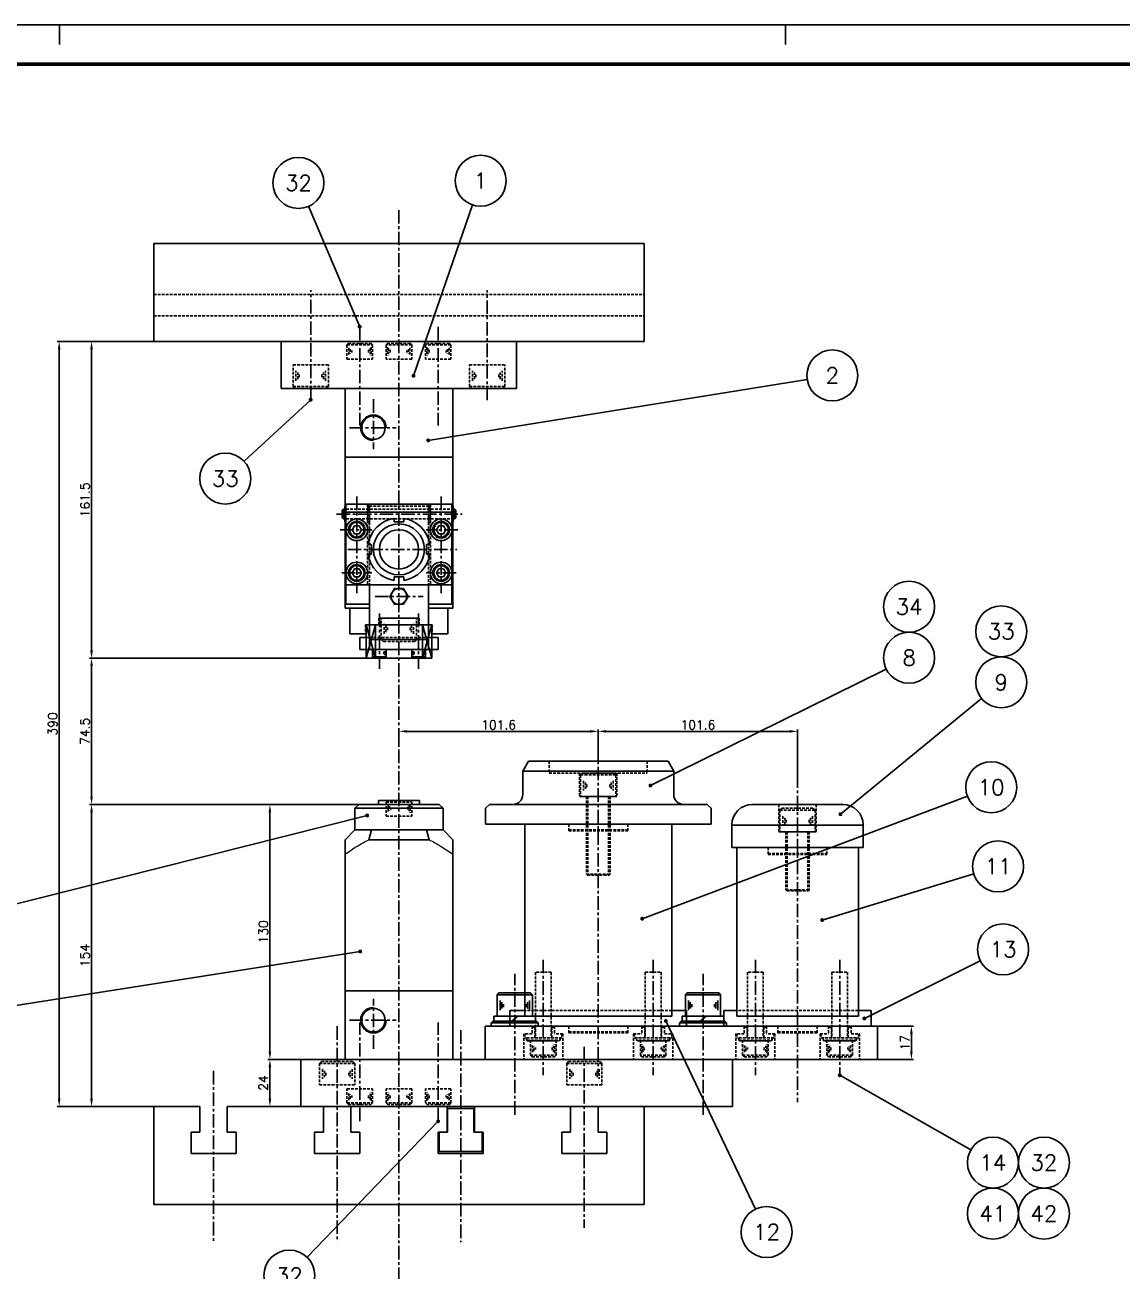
# Model space of a CAD drawing. Extents: x -1050 to 4472, y -2429 to 1188.
# Drawn here: x 554 to 1114, y 553 to 1188 of the extents above; entities that cross this region are included whole.
import ezdxf
from ezdxf.enums import TextEntityAlignment as Align

# ---------------------------------------------------------------- set-up
doc = ezdxf.new("R2010")
doc.units = 0
doc.header["$LTSCALE"] = 5.5
doc.header["$MEASUREMENT"] = 0
doc.linetypes.add('CENTER', pattern=[2, 1.25, -0.25, 0.25, -0.25])
doc.linetypes.add('HIDDEN', pattern=[0.375, 0.25, -0.125])
doc.layers.get('0').update_dxf_attribs({"linetype": 'CONTINUOUS'})
doc.layers.get('DEFPOINTS').update_dxf_attribs({"linetype": 'CONTINUOUS'})
for name, color, linetype in [('0-POS', 3, 'CONTINUOUS'), ('CL', 1, 'CENTER'), ('CO', 3, 'CONTINUOUS'), ('CUPLA A SOLDAR', 5, 'CONTINUOUS'), ('FI', 1, 'CONTINUOUS'), ('OC', 1, 'HIDDEN'), ('POS', 3, 'CONTINUOUS')]:
    doc.layers.add(name, color=color, linetype=linetype)
doc.styles.add('ROMANS', font='ROMANS.SHX')
doc.dimstyles.new('2', dxfattribs={"dimscale": 2, "dimtxt": 2.3, "dimasz": 2, "dimexe": 0.5, "dimexo": 0.0625, "dimgap": 0.5, "dimtad": 1, "dimdec": 4, "dimdsep": 46, "dimtxsty": 'ROMANS', "dimcen": -2, "dimclrt": 7, "dimadec": 0, "dimazin": 0, "dimtfac": 0.869565, "dimtdec": 4, "dimtmove": 0, "dimatfit": 3, "dimfxl": 1, "dimtolj": 1, "dimarcsym": 0})

# ---------------------------------------------------------------- blocks, each defined once
blk = doc.blocks.new('12912L')
for p, q in [((-9, 11), (-8, 12)), ((-9, 11), (-9, 0)), ((-8, 12), (8, 12)), ((9, 11), (8, 12)), ((9, 11), (9, 0)), ((-9, 0), (9, 0))]:
    blk.add_line(p, q)
at = {"color": 1}
for p, q in [((-9, 11), (9, 11)), ((-7.47, 8.01), (-7.47, 3.03)), ((-6.47, 7.16), (-6.47, 3.89)), ((6.61, 7.16), (6.61, 3.89)), ((7.61, 8.01), (7.61, 3.03)), ((-5.76, 6.16), (-5.76, 4.6)), ((5.9, 6.16), (5.9, 4.6))]:
    blk.add_line(p, q, dxfattribs=at)
blk = doc.blocks.new('08912L')
for p, q in [((-6.5, 7.2), (-5.7, 8)), ((-6.5, 7.2), (-6.5, 0)), ((-5.7, 8), (5.7, 8)), ((5.7, 8), (6.5, 7.2)), ((6.5, 7.2), (6.5, 0)), ((-6.5, 0), (6.5, 0))]:
    blk.add_line(p, q)
at = {"color": 1}
for p, q in [((-6.5, 7.2), (6.5, 7.2)), ((-5.56, 5.75), (-5.56, 2.02)), ((-4.81, 5.13), (-4.81, 2.89)), ((-4.07, 4.39), (-4.07, 3.39)), ((4.52, 4.76), (4.52, 3.14)), ((5.26, 5.51), (5.26, 2.52)), ((5.76, 6.13), (5.76, 1.78))]:
    blk.add_line(p, q, dxfattribs=at)
blk = doc.blocks.new('08125')
for p, q in [((-8.5, 1.1), (-8, 1.6)), ((-8.5, 1.1), (-8.5, 0)), ((-8.5, 0), (8.5, 0)), ((-8, 1.6), (8, 1.6)), ((8, 1.6), (8.5, 1.1)), ((8.5, 1.1), (8.5, 0))]:
    blk.add_line(p, q)
at = {"color": 1}
blk.add_line((-8.5, 1.1), (8.5, 1.1), dxfattribs=at)
blk = doc.blocks.new('12125')
for p, q in [((-12, 1.7), (-11.2, 2.5)), ((-12, 1.7), (-12, 0)), ((-12, 0), (12, 0)), ((-11.2, 2.5), (11.2, 2.5)), ((11.2, 2.5), (12, 1.7)), ((12, 1.7), (12, 0))]:
    blk.add_line(p, q)
at = {"color": 1}
blk.add_line((-12, 1.7), (12, 1.7), dxfattribs=at)
blk = doc.blocks.new('12127')
for p, q in [((-10.55, 2.5), (10.55, 2.5)), ((-10.55, 2.5), (-10.55, 0)), ((-10.55, 0), (10.55, 0)), ((1.61, 2.5), (-1.46, 0)), ((10.55, 2.5), (10.55, 0))]:
    blk.add_line(p, q)
blk = doc.blocks.new('*D17')
at = {"layer": 'CO', "color": 0, "lineweight": -2}
for p, q in [((724.37, 790.65), (678.21, 790.65)), ((679.21, 664.65), (679.21, 786.65)), ((694.87, 660.65), (678.21, 660.65))]:
    blk.add_line(p, q, dxfattribs=at)
at = {"layer": 'CO', "color": 0}
for points in [[(678.55, 786.65), (679.88, 786.65), (679.21, 790.65)], [(678.55, 664.65), (679.88, 664.65), (679.21, 660.65)]]:
    blk.add_solid(points, dxfattribs=at)
at = {"layer": 'DEFPOINTS', "color": 0}
for p in [(679.21, 790.65), (724.49, 790.65), (694.99, 660.65)]:
    blk.add_point(p, dxfattribs=at)
at = {"layer": 'CO', "color": 7, "insert": (675.91, 725.65), "char_height": 4.6, "attachment_point": 5, "rotation": 90, "style": 'ROMANS'}
blk.add_mtext('\\A1;130', dxfattribs=at)
blk = doc.blocks.new('05933S')
blk.add_lwpolyline([(2.31, -4), (4.62, 0), (2.31, 4), (-2.31, 4), (-4.62, 0), (-2.31, -4)], close=True)
at = {"color": 1}
blk.add_circle((0, 0), 4, dxfattribs=at)
blk = doc.blocks.new('04912L')
for p, q in [((-3.5, 3.7), (-3.2, 4)), ((-3.5, 3.7), (-3.5, 0)), ((-3.5, 0), (3.5, 0)), ((-3.2, 4), (3.2, 4)), ((3.5, 3.7), (3.2, 4)), ((3.5, 3.7), (3.5, 0))]:
    blk.add_line(p, q)
at = {"color": 1}
for p, q in [((-3.5, 3.7), (3.5, 3.7)), ((-2.75, 2.85), (-2.75, 0.9)), ((-2.22, 2.4), (-2.22, 1.16)), ((2.22, 2.4), (2.22, 1.16)), ((2.75, 2.85), (2.75, 0.9))]:
    blk.add_line(p, q, dxfattribs=at)
blk = doc.blocks.new('05912S')
blk.add_lwpolyline([(-1.18, 2.04), (-2.35, 0), (-1.18, -2.04), (1.18, -2.04), (2.35, 0), (1.18, 2.04)], close=True)
blk.add_circle((0, 0), 4.25)
at = {"color": 1}
blk.add_circle((0, 0), 3.75, dxfattribs=at)
blk = doc.blocks.new('*D18')
at = {"layer": 'CO', "color": 0, "lineweight": -2}
for p, q in [((728.12, 865.15), (587.28, 865.15)), ((588.28, 794.65), (588.28, 861.15)), ((724.37, 790.65), (587.28, 790.65))]:
    blk.add_line(p, q, dxfattribs=at)
at = {"layer": 'CO', "color": 0}
for points in [[(587.61, 861.15), (588.95, 861.15), (588.28, 865.15)], [(587.61, 794.65), (588.95, 794.65), (588.28, 790.65)]]:
    blk.add_solid(points, dxfattribs=at)
at = {"layer": 'DEFPOINTS', "color": 0}
for p in [(588.28, 865.15), (728.24, 865.15), (724.49, 790.65)]:
    blk.add_point(p, dxfattribs=at)
at = {"layer": 'CO', "color": 7, "insert": (584.98, 827.9), "char_height": 4.6, "attachment_point": 5, "rotation": 90, "style": 'ROMANS'}
blk.add_mtext('\\A1;74.5', dxfattribs=at)
blk = doc.blocks.new('*D19')
at = {"layer": 'CO', "color": 0, "lineweight": -2}
for p, q in [((989.12, 677.65), (1007.23, 677.65)), ((1006.23, 673.65), (1006.23, 664.65)), ((989.12, 660.65), (1007.23, 660.65))]:
    blk.add_line(p, q, dxfattribs=at)
at = {"layer": 'CO', "color": 0}
for points in [[(1005.56, 673.65), (1006.89, 673.65), (1006.23, 677.65)], [(1005.56, 664.65), (1006.89, 664.65), (1006.23, 660.65)]]:
    blk.add_solid(points, dxfattribs=at)
at = {"layer": 'DEFPOINTS', "color": 0}
for p in [(988.99, 677.65), (988.99, 660.65), (1006.23, 660.65)]:
    blk.add_point(p, dxfattribs=at)
at = {"layer": 'CO', "color": 7, "insert": (1002.93, 669.15), "char_height": 4.6, "attachment_point": 5, "rotation": 90, "style": 'ROMANS'}
blk.add_mtext('\\A1;17', dxfattribs=at)
blk = doc.blocks.new('*D24')
at = {"layer": 'CO', "color": 0, "lineweight": -2}
for p, q in [((694.74, 660.65), (678.21, 660.65)), ((679.21, 656.65), (679.21, 640.65)), ((694.87, 636.65), (678.21, 636.65))]:
    blk.add_line(p, q, dxfattribs=at)
at = {"layer": 'CO', "color": 0}
for points in [[(678.55, 656.65), (679.88, 656.65), (679.21, 660.65)], [(678.55, 640.65), (679.88, 640.65), (679.21, 636.65)]]:
    blk.add_solid(points, dxfattribs=at)
at = {"layer": 'DEFPOINTS', "color": 0}
for p in [(694.87, 660.65), (679.21, 636.65), (694.99, 636.65)]:
    blk.add_point(p, dxfattribs=at)
at = {"layer": 'CO', "color": 7, "insert": (675.91, 648.65), "char_height": 4.6, "attachment_point": 5, "rotation": 90, "style": 'ROMANS'}
blk.add_mtext('\\A1;24', dxfattribs=at)
blk = doc.blocks.new('*D25')
at = {"layer": 'CO', "color": 0, "lineweight": -2}
for p, q in [((724.37, 790.65), (587.28, 790.65)), ((588.28, 786.65), (588.28, 640.65)), ((619.87, 636.65), (587.28, 636.65))]:
    blk.add_line(p, q, dxfattribs=at)
at = {"layer": 'CO', "color": 0}
for points in [[(587.61, 786.65), (588.95, 786.65), (588.28, 790.65)], [(587.61, 640.65), (588.95, 640.65), (588.28, 636.65)]]:
    blk.add_solid(points, dxfattribs=at)
at = {"layer": 'DEFPOINTS', "color": 0}
for p in [(724.49, 790.65), (588.28, 636.65), (619.99, 636.65)]:
    blk.add_point(p, dxfattribs=at)
at = {"layer": 'CO', "color": 7, "insert": (584.98, 713.65), "char_height": 4.6, "attachment_point": 5, "rotation": 90, "style": 'ROMANS'}
blk.add_mtext('\\A1;154', dxfattribs=at)
blk = doc.blocks.new('*D26')
at = {"layer": 'CO', "color": 0, "lineweight": -2}
for p, q in [((619.87, 1026.65), (587.28, 1026.65)), ((588.28, 869.15), (588.28, 1022.65)), ((727.99, 865.15), (587.28, 865.15))]:
    blk.add_line(p, q, dxfattribs=at)
at = {"layer": 'CO', "color": 0}
for points in [[(587.61, 1022.65), (588.95, 1022.65), (588.28, 1026.65)], [(587.61, 869.15), (588.95, 869.15), (588.28, 865.15)]]:
    blk.add_solid(points, dxfattribs=at)
at = {"layer": 'DEFPOINTS', "color": 0}
for p in [(588.28, 1026.65), (619.99, 1026.65), (728.12, 865.15)]:
    blk.add_point(p, dxfattribs=at)
at = {"layer": 'CO', "color": 7, "insert": (584.98, 945.9), "char_height": 4.6, "attachment_point": 5, "rotation": 90, "style": 'ROMANS'}
blk.add_mtext('\\A1;161.5', dxfattribs=at)
blk = doc.blocks.new('*D27')
at = {"layer": 'CO', "color": 0, "lineweight": -2}
for p, q in [((619.87, 1026.65), (570.77, 1026.65)), ((571.77, 1022.65), (571.77, 640.65)), ((619.87, 636.65), (570.77, 636.65))]:
    blk.add_line(p, q, dxfattribs=at)
at = {"layer": 'CO', "color": 0}
for points in [[(571.1, 1022.65), (572.43, 1022.65), (571.77, 1026.65)], [(571.1, 640.65), (572.43, 640.65), (571.77, 636.65)]]:
    blk.add_solid(points, dxfattribs=at)
at = {"layer": 'DEFPOINTS', "color": 0}
for p in [(619.99, 1026.65), (571.77, 636.65), (619.99, 636.65)]:
    blk.add_point(p, dxfattribs=at)
at = {"layer": 'CO', "color": 7, "insert": (568.47, 831.65), "char_height": 4.6, "attachment_point": 5, "rotation": 90, "style": 'ROMANS'}
blk.add_mtext('\\A1;390', dxfattribs=at)
blk = doc.blocks.new('*D28')
at = {"layer": 'CO', "color": 0, "lineweight": -2}
for p, q in [((744.99, 820.26), (744.99, 828.89)), ((842.59, 827.89), (748.99, 827.89)), ((846.59, 812.78), (846.59, 828.89))]:
    blk.add_line(p, q, dxfattribs=at)
at = {"layer": 'CO', "color": 0}
for points in [[(748.99, 828.56), (748.99, 827.23), (744.99, 827.89)], [(842.59, 828.56), (842.59, 827.23), (846.59, 827.89)]]:
    blk.add_solid(points, dxfattribs=at)
at = {"layer": 'DEFPOINTS', "color": 0}
for p in [(744.99, 827.89), (744.99, 820.14), (846.59, 812.65)]:
    blk.add_point(p, dxfattribs=at)
at = {"layer": 'CO', "color": 7, "insert": (795.79, 831.19), "char_height": 4.6, "attachment_point": 5, "style": 'ROMANS'}
blk.add_mtext('\\A1;101.6', dxfattribs=at)
blk = doc.blocks.new('*D29')
at = {"layer": 'CO', "color": 0, "lineweight": -2}
for p, q in [((846.59, 812.9), (846.59, 828.89)), ((850.59, 827.89), (944.19, 827.89)), ((948.19, 806.15), (948.19, 828.89))]:
    blk.add_line(p, q, dxfattribs=at)
at = {"layer": 'CO', "color": 0}
for points in [[(850.59, 828.56), (850.59, 827.23), (846.59, 827.89)], [(944.19, 828.56), (944.19, 827.23), (948.19, 827.89)]]:
    blk.add_solid(points, dxfattribs=at)
at = {"layer": 'DEFPOINTS', "color": 0}
for p in [(948.19, 827.89), (846.59, 812.78), (948.19, 806.03)]:
    blk.add_point(p, dxfattribs=at)
at = {"layer": 'CO', "color": 7, "insert": (897.39, 831.19), "char_height": 4.6, "attachment_point": 5, "style": 'ROMANS'}
blk.add_mtext('\\A1;101.6', dxfattribs=at)
blk = doc.blocks.new('A1G')
for p, q in [((286, 589), (286, 594)), ((471, 589), (471, 594))]:
    blk.add_line(p, q)
blk.add_lwpolyline([(0, 0), (841, 0), (841, 594), (0, 594)], close=True)
at = {"const_width": 1}
blk.add_lwpolyline([(25, 10), (831, 10), (831, 584), (25, 584)], close=True, dxfattribs=at)
blk = doc.blocks.new('POS')
at = {"layer": '0-POS'}
blk.add_circle((0, 0), 6.5, dxfattribs=at)
at = {"layer": '0-POS', "style": 'ROMANS', "flags": 4}
blk.add_attdef('P', text='', height=4, dxfattribs=at).set_placement((0, 0), align=Align.MIDDLE)

msp = doc.modelspace()

# ---------------------------------------------------------------- linework, layer by layer
for p, q in [((619.99033, 1076.65213), (869.99033, 1076.65213)), ((619.99033, 1026.65213), (619.99033, 1076.65213)), ((869.99033, 1026.65213), (869.99033, 1076.65213)), ((619.99033, 1026.65213), (869.99033, 1026.65213)), ((684.99033, 1002.65213), (684.99033, 1026.65213)), ((804.99033, 1002.65213), (804.99033, 1026.65213)), ((684.99033, 1002.65213), (804.99033, 1002.65213)), ((717.49033, 1002.65213), (717.49033, 890.65213)), ((772.49033, 1002.65213), (772.49033, 890.65213)), ((717.49033, 967.65213), (772.49033, 967.65213)), ((716.49033, 941.15213), (715.99033, 940.65213)), ((715.99033, 940.65213), (715.99033, 936.65213)), ((717.19033, 941.15213), (716.49033, 941.15213)), ((716.49033, 936.15213), (716.49033, 941.15213)), ((717.19033, 941.15213), (717.19033, 936.15213)), ((717.39033, 940.65213), (717.19033, 940.65213)), ((717.39033, 942.65213), (717.39033, 934.65213)), ((717.99033, 942.65213), (717.39033, 942.65213)), ((717.99033, 943.65213), (771.99033, 943.65213)), ((717.99033, 943.65213), (717.99033, 892.65213)), ((771.99033, 943.65213), (771.99033, 892.65213)), ((771.99033, 942.65213), (772.59033, 942.65213)), ((772.59033, 942.65213), (772.59033, 934.65213)), ((772.59033, 940.65213), (772.79033, 940.65213)), ((772.79033, 941.15213), (772.79033, 936.15213)), ((772.79033, 941.15213), (773.49033, 941.15213)), ((773.49033, 941.15213), (773.99033, 940.65213)), ((773.49033, 936.15213), (773.49033, 941.15213)), ((773.99033, 940.65213), (773.99033, 936.65213)), ((715.99033, 936.65213), (716.49033, 936.15213)), ((717.19033, 936.15213), (716.49033, 936.15213)), ((717.39033, 936.65213), (717.19033, 936.65213)), ((717.99033, 934.65213), (717.39033, 934.65213)), ((717.99033, 939.65213), (771.99033, 939.65213)), ((742.49033, 934.65213), (742.49033, 936.45561)), ((742.49033, 934.65213), (747.49033, 934.65213)), ((747.49033, 934.65213), (747.49033, 936.45561)), ((771.99033, 934.65213), (772.59033, 934.65213)), ((772.59033, 936.65213), (772.79033, 936.65213)), ((772.79033, 936.15213), (773.49033, 936.15213)), ((773.99033, 936.65213), (773.49033, 936.15213)), ((730.99033, 923.15213), (729.18685, 923.15213)), ((730.99033, 918.15213), (730.99033, 923.15213)), ((758.99033, 923.15213), (760.79381, 923.15213)), ((758.99033, 923.15213), (758.99033, 918.15213)), ((730.99033, 918.15213), (729.18685, 918.15213)), ((758.99033, 918.15213), (760.79381, 918.15213)), ((717.99033, 902.65213), (771.99033, 902.65213)), ((729.99033, 902.65213), (729.99033, 869.65213)), ((742.49033, 906.65213), (742.49033, 904.84865)), ((747.49033, 906.65213), (742.49033, 906.65213)), ((747.49033, 906.65213), (747.49033, 904.84865)), ((759.99033, 902.65213), (759.99033, 869.65213)), ((717.49033, 890.65213), (729.99033, 890.65213)), ((717.99033, 892.65213), (729.99033, 892.65213)), ((719.99033, 890.65213), (719.99033, 877.65213)), ((759.99033, 892.65213), (771.99033, 892.65213)), ((759.99033, 890.65213), (772.49033, 890.65213)), ((769.99033, 890.65213), (769.99033, 877.65213)), ((719.99033, 877.65213), (727.99033, 877.65213)), ((761.99033, 877.65213), (769.99033, 877.65213)), ((724.99033, 875.65213), (724.99033, 869.65213)), ((724.99033, 875.65213), (729.99033, 875.65213)), ((729.99033, 874.65213), (759.99033, 874.65213)), ((759.99033, 875.65213), (764.99033, 875.65213)), ((764.99033, 875.65213), (764.99033, 869.65213)), ((724.99033, 869.65213), (764.99033, 869.65213)), ((808.09033, 807.65213), (810.97708, 812.65213)), ((808.09033, 807.65213), (808.09033, 795.65213)), ((808.09033, 807.65213), (885.09033, 807.65213)), ((810.97708, 812.65213), (882.20358, 812.65213)), ((885.09033, 807.65213), (882.20358, 812.65213)), ((885.09033, 807.65213), (885.09033, 795.65213)), ((724.49033, 790.65213), (722.49033, 788.65213)), ((722.49033, 788.65213), (767.49033, 788.65213)), ((722.49033, 788.65213), (722.49033, 777.65213)), ((724.49033, 790.65213), (765.49033, 790.65213)), ((734.49033, 792.65213), (755.49033, 792.65213)), ((734.49033, 792.65213), (734.49033, 790.65213)), ((755.49033, 792.65213), (755.49033, 790.65213)), ((765.49033, 790.65213), (767.49033, 788.65213)), ((767.49033, 788.65213), (767.49033, 777.65213)), ((791.09033, 790.65213), (789.09033, 788.65213)), ((789.09033, 788.65213), (789.09033, 780.65213)), ((791.09033, 790.65213), (902.09033, 790.65213)), ((902.09033, 790.65213), (904.09033, 788.65213)), ((904.09033, 788.65213), (904.09033, 780.65213)), ((925.19033, 790.65213), (971.19033, 790.65213)), ((722.49033, 777.65213), (717.49033, 772.65213)), ((722.49033, 777.65213), (767.49033, 777.65213)), ((729.62778, 772.65213), (730.99033, 777.65213)), ((760.35287, 772.65213), (758.99033, 777.65213)), ((767.49033, 777.65213), (772.49033, 772.65213)), ((789.09033, 780.65213), (904.09033, 780.65213)), ((809.09033, 780.65213), (809.09033, 682.65213)), ((884.09033, 780.65213), (884.09033, 682.65213)), ((914.69033, 780.15213), (981.69033, 780.15213)), ((914.69033, 780.15213), (914.69033, 768.65213)), ((981.69033, 780.15213), (981.69033, 768.65213)), ((717.49033, 772.65213), (717.49033, 660.65213)), ((729.62778, 772.65213), (760.35287, 772.65213)), ((772.49033, 772.65213), (772.49033, 660.65213)), ((914.69033, 768.65213), (981.69033, 768.65213)), ((917.19033, 768.65213), (917.19033, 682.65213)), ((979.19033, 768.65213), (979.19033, 682.65213)), ((717.49033, 695.65213), (772.49033, 695.65213)), ((801.59033, 685.65213), (809.09033, 685.65213)), ((801.59033, 685.65213), (801.59033, 677.65213)), ((809.09033, 682.65213), (884.09033, 682.65213)), ((884.09033, 685.65213), (891.59033, 685.65213)), ((891.59033, 685.65213), (891.59033, 677.65213)), ((917.19033, 685.65213), (910.69033, 685.65213)), ((910.69033, 685.65213), (910.69033, 677.65213)), ((917.19033, 682.65213), (979.19033, 682.65213)), ((979.19033, 685.65213), (985.69033, 685.65213)), ((985.69033, 685.65213), (985.69033, 677.65213)), ((788.99033, 677.65213), (988.99033, 677.65213)), ((788.99033, 677.65213), (788.99033, 660.65213)), ((988.99033, 677.65213), (988.99033, 660.65213)), ((694.99033, 660.65213), (988.99033, 660.65213)), ((694.99033, 660.65213), (694.99033, 636.65213)), ((914.99033, 660.65213), (914.99033, 636.65213)), ((619.99033, 636.65213), (643.49033, 636.65213)), ((619.99033, 636.65213), (619.99033, 586.65213)), ((643.49033, 636.65213), (643.49033, 623.65213)), ((657.49033, 636.65213), (914.99033, 636.65213)), ((657.49033, 636.65213), (657.49033, 623.65213)), ((706.49033, 636.65213), (706.49033, 623.65213)), ((720.49033, 636.65213), (720.49033, 623.65213)), ((769.49033, 636.65213), (769.49033, 623.65213)), ((769.74033, 635.65213), (783.24033, 635.65213)), ((769.74033, 635.65213), (769.74033, 623.65213)), ((783.24033, 635.65213), (783.24033, 623.65213)), ((783.49033, 636.65213), (783.49033, 623.65213)), ((832.49033, 636.65213), (832.49033, 623.65213)), ((846.49033, 636.65213), (846.49033, 623.65213)), ((869.99033, 636.65213), (869.99033, 586.65213)), ((638.99033, 623.65213), (643.49033, 623.65213)), ((638.99033, 623.65213), (638.99033, 612.65213)), ((657.49033, 623.65213), (661.99033, 623.65213)), ((661.99033, 623.65213), (661.99033, 612.65213)), ((701.99033, 623.65213), (706.49033, 623.65213)), ((701.99033, 623.65213), (701.99033, 612.65213)), ((720.49033, 623.65213), (724.99033, 623.65213)), ((724.99033, 623.65213), (724.99033, 612.65213)), ((764.99033, 623.65213), (769.74033, 623.65213)), ((764.99033, 623.65213), (764.99033, 612.65213)), ((765.49033, 623.65213), (765.49033, 613.65213)), ((783.24033, 623.65213), (787.99033, 623.65213)), ((787.49033, 623.65213), (787.49033, 613.65213)), ((787.99033, 623.65213), (787.99033, 612.65213)), ((827.99033, 623.65213), (832.49033, 623.65213)), ((827.99033, 623.65213), (827.99033, 612.65213)), ((846.49033, 623.65213), (850.99033, 623.65213)), ((850.99033, 623.65213), (850.99033, 612.65213)), ((638.99033, 612.65213), (661.99033, 612.65213)), ((701.99033, 612.65213), (724.99033, 612.65213)), ((764.99033, 612.65213), (787.99033, 612.65213)), ((765.49033, 613.65213), (787.49033, 613.65213)), ((827.99033, 612.65213), (850.99033, 612.65213)), ((619.99033, 586.65213), (869.99033, 586.65213))]:
    msp.add_line(p, q)
for centre, radius in [((731.99033, 982.65213), 6), ((723.49033, 930.65213), 5.5), ((766.49033, 930.65213), 5.5), ((744.99033, 920.65213), 13), ((744.99033, 920.65213), 10), ((723.49033, 908.65213), 5.5), ((766.49033, 908.65213), 5.5), ((731.99033, 680.65213), 6)]:
    msp.add_circle(centre, radius)
for centre, radius, start, end in [((744.99033, 920.65213), 16, 98.98929935, 171.01070065), ((744.99033, 920.65213), 16, 8.98929935, 81.01070065), ((744.99033, 920.65213), 16, 188.98929935, 261.01070065), ((744.99033, 920.65213), 16, 278.98929935, 351.01070065), ((803.09033, 795.65213), 5, 270, 0), ((890.09033, 795.65213), 5, 180, 270), ((925.19033, 780.15213), 10.5, 90, 180), ((971.19033, 780.15213), 10.5, 0, 90)]:
    msp.add_arc(centre, radius, start, end)
at = {"color": 7, "linetype": 'Continuous', "lineweight": 15}
for points, knots in [([(717.49033, 765.26125), (718.51975, 765.98916), (719.55963, 766.70417), (721.66596, 768.10139), (722.73131, 768.78283), (725.70435, 770.59708), (727.63743, 771.68198), (729.62778, 772.65213)], [0, 0, 0, 0, 0.0625, 0.0625, 0.125, 0.125, 0.2351571872, 0.2351571872, 0.2351571872, 0.2351571872]), ([(760.35287, 772.65213), (762.36976, 771.66908), (764.31849, 770.57311), (768.36031, 768.10285), (770.44198, 766.70966), (772.49033, 765.26125)], [0.763358682, 0.763358682, 0.763358682, 0.763358682, 0.875, 0.875, 1, 1, 1, 1])]:
    msp.add_open_spline(points, degree=3, knots=knots, dxfattribs=at)
at = {"layer": 'CL'}
for p, q in [((744.99033, 1093.59237), (744.99033, 126.54905)), ((699.99033, 996.96867), (699.99033, 1052.86051)), ((789.99033, 996.68227), (789.99033, 1052.86051)), ((724.99033, 1034.18), (724.99033, 983.88681)), ((764.99033, 1034.18), (764.99033, 983.88681)), ((731.99033, 997.20015), (731.99033, 971.78147)), ((719.75812, 982.65213), (743.55627, 982.65213)), ((723.49033, 947.571), (723.49033, 898.35389)), ((766.49033, 947.571), (766.49033, 898.35389)), ((713.19662, 938.65213), (777.17354, 938.65213)), ((715.048, 930.65213), (731.1625, 930.65213)), ((774.93265, 930.65213), (758.81816, 930.65213)), ((718.87395, 920.65213), (774.48477, 920.65213)), ((715.85368, 908.65213), (731.0878, 908.65213)), ((774.12698, 908.65213), (758.89286, 908.65213)), ((732.82234, 896.65213), (757.32721, 896.65213)), ((734.99033, 887.93437), (734.99033, 859.71596)), ((754.99033, 887.93437), (754.99033, 859.71596)), ((846.59033, 820.86892), (846.59033, 652.57593)), ((948.19033, 806.02906), (948.19033, 638.79357)), ((818.59033, 711.47446), (818.59033, 652.57593)), ((874.59033, 711.47446), (874.59033, 652.57593)), ((926.69033, 711.47446), (926.69033, 652.57593)), ((969.69033, 711.47446), (969.69033, 652.57593)), ((803.99033, 632.45075), (803.99033, 704.20701)), ((899.99033, 632.45075), (899.99033, 704.20701)), ((731.99033, 666.10411), (731.99033, 691.52278)), ((719.75812, 680.65213), (743.55627, 680.65213)), ((713.49033, 677.57526), (713.49033, 567.46531)), ((724.99033, 629.12426), (724.99033, 679.41744)), ((764.99033, 629.12426), (764.99033, 679.41744)), ((776.49033, 675.48697), (776.49033, 567.46531)), ((839.49033, 667.03043), (839.49033, 574.73308)), ((650.49033, 654.79275), (650.49033, 567.46531))]:
    msp.add_line(p, q, dxfattribs=at)
at = {"layer": 'CUPLA A SOLDAR'}
for p, q in [((728.24033, 882.15213), (728.24033, 865.15213)), ((728.24033, 882.15213), (761.74033, 882.15213)), ((728.24033, 865.15213), (732.99033, 882.15213)), ((728.24033, 882.15213), (732.99033, 865.15213)), ((732.99033, 882.15213), (732.99033, 865.15213)), ((756.99033, 882.15213), (756.99033, 865.15213)), ((761.74033, 882.15213), (756.99033, 865.15213)), ((761.74033, 865.15213), (756.99033, 882.15213)), ((761.74033, 882.15213), (761.74033, 865.15213)), ((728.24033, 865.15213), (761.74033, 865.15213))]:
    msp.add_line(p, q, dxfattribs=at)
at = {"layer": 'FI'}
for centre, start, end in [((731.99033, 982.65213), 0, 270), ((731.99033, 680.65213), 90, 0)]:
    msp.add_arc(centre, 6.5, start, end, dxfattribs=at)
at = {"layer": 'OC'}
for p, q in [((619.99033, 1050.65213), (869.99033, 1050.65213)), ((619.99033, 1039.65213), (869.99033, 1039.65213)), ((717.99033, 941.15213), (771.99033, 941.15213)), ((728.99033, 943.65213), (728.99033, 902.65213)), ((729.09033, 943.15213), (729.09033, 934.15213)), ((729.09033, 943.15213), (729.89033, 943.15213)), ((729.89033, 943.15213), (729.89033, 934.15213)), ((729.99033, 942.65213), (729.99033, 902.65213)), ((729.99033, 942.65213), (759.99033, 942.65213)), ((759.99033, 942.65213), (759.99033, 902.65213)), ((760.09033, 943.15213), (760.09033, 934.15213)), ((760.89033, 943.15213), (760.09033, 943.15213)), ((760.89033, 943.15213), (760.89033, 934.15213)), ((760.99033, 943.65213), (760.99033, 902.65213)), ((717.99033, 936.15213), (771.99033, 936.15213)), ((729.09033, 934.15213), (729.89033, 934.15213)), ((760.89033, 934.15213), (760.09033, 934.15213)), ((734.74033, 885.65213), (734.74033, 882.15213)), ((734.74033, 885.65213), (755.24033, 885.65213)), ((755.24033, 885.65213), (755.24033, 882.15213)), ((727.99033, 882.15213), (727.99033, 877.65213)), ((727.99033, 882.15213), (734.74033, 882.15213)), ((755.24033, 882.15213), (761.99033, 882.15213)), ((761.99033, 882.15213), (761.99033, 877.65213)), ((729.99033, 875.65213), (759.99033, 875.65213)), ((821.59033, 812.65213), (821.59033, 806.65213)), ((871.59033, 812.65213), (871.59033, 806.65213)), ((821.59033, 806.65213), (871.59033, 806.65213)), ((837.09033, 806.65213), (837.09033, 794.65213)), ((856.09033, 806.65213), (856.09033, 794.65213)), ((837.09033, 794.65213), (856.09033, 794.65213)), ((840.59033, 794.65213), (840.59033, 755.15213)), ((841.34033, 794.65213), (841.34033, 755.15213)), ((851.84033, 794.65213), (851.84033, 755.15213)), ((852.59033, 794.65213), (852.59033, 755.15213)), ((938.69033, 790.65213), (938.69033, 776.65213)), ((957.69033, 790.65213), (957.69033, 776.65213)), ((831.59033, 780.65213), (831.59033, 777.15213)), ((831.59033, 777.65213), (861.59033, 777.65213)), ((831.59033, 777.15213), (861.59033, 777.15213)), ((861.59033, 780.65213), (861.59033, 777.15213)), ((938.69033, 776.65213), (957.69033, 776.65213)), ((942.19033, 776.65213), (942.19033, 747.15213)), ((942.94033, 776.65213), (942.94033, 747.15213)), ((953.44033, 776.65213), (953.44033, 747.15213)), ((954.19033, 776.65213), (954.19033, 747.15213)), ((933.19033, 768.65213), (933.19033, 765.15213)), ((963.19033, 768.65213), (963.19033, 765.15213)), ((933.19033, 765.65213), (963.19033, 765.65213)), ((933.19033, 765.15213), (963.19033, 765.15213)), ((841.09033, 754.65213), (840.59033, 755.15213)), ((840.59033, 755.15213), (852.59033, 755.15213)), ((841.09033, 754.65213), (852.09033, 754.65213)), ((852.59033, 755.15213), (852.09033, 754.65213)), ((942.69033, 746.65213), (942.19033, 747.15213)), ((942.19033, 747.15213), (954.19033, 747.15213)), ((942.69033, 746.65213), (953.69033, 746.65213)), ((954.19033, 747.15213), (953.69033, 746.65213)), ((814.59033, 705.05213), (814.59033, 671.65213)), ((822.59033, 705.05213), (814.59033, 705.05213)), ((822.59033, 705.05213), (822.59033, 671.65213)), ((870.59033, 705.05213), (870.59033, 671.65213)), ((870.59033, 705.05213), (878.59033, 705.05213)), ((878.59033, 705.05213), (878.59033, 671.65213)), ((922.69033, 705.05213), (922.69033, 671.65213)), ((930.69033, 705.05213), (922.69033, 705.05213)), ((930.69033, 705.05213), (930.69033, 671.65213)), ((965.69033, 705.05213), (965.69033, 671.65213)), ((965.69033, 705.05213), (973.69033, 705.05213)), ((973.69033, 705.05213), (973.69033, 671.65213)), ((884.09033, 685.65213), (809.09033, 685.65213)), ((979.19033, 685.65213), (917.19033, 685.65213)), ((808.59033, 673.65213), (808.59033, 660.65213)), ((812.84033, 673.65213), (808.59033, 673.65213)), ((809.09033, 673.65213), (809.09033, 671.65213)), ((812.84033, 677.65213), (812.84033, 673.65213)), ((814.34033, 677.15213), (812.84033, 677.15213)), ((814.34033, 677.15213), (814.34033, 671.65213)), ((824.34033, 677.15213), (822.84033, 677.15213)), ((822.84033, 677.15213), (822.84033, 671.65213)), ((824.34033, 677.65213), (824.34033, 673.65213)), ((828.59033, 673.65213), (824.34033, 673.65213)), ((828.09033, 673.65213), (828.09033, 671.65213)), ((828.59033, 673.65213), (828.59033, 660.65213)), ((831.59033, 677.65213), (831.59033, 674.15213)), ((831.59033, 674.65213), (861.59033, 674.65213)), ((831.59033, 674.15213), (861.59033, 674.15213)), ((861.59033, 677.65213), (861.59033, 674.15213)), ((864.59033, 673.65213), (864.59033, 660.65213)), ((864.59033, 673.65213), (868.84033, 673.65213)), ((865.09033, 673.65213), (865.09033, 671.65213)), ((868.84033, 677.65213), (868.84033, 673.65213)), ((868.84033, 677.15213), (870.34033, 677.15213)), ((870.34033, 677.15213), (870.34033, 671.65213)), ((878.84033, 677.15213), (880.34033, 677.15213)), ((878.84033, 677.15213), (878.84033, 671.65213)), ((880.34033, 677.65213), (880.34033, 673.65213)), ((880.34033, 673.65213), (884.59033, 673.65213)), ((884.09033, 673.65213), (884.09033, 671.65213)), ((884.59033, 673.65213), (884.59033, 660.65213)), ((916.69033, 673.65213), (916.69033, 660.65213)), ((920.94033, 673.65213), (916.69033, 673.65213)), ((917.19033, 673.65213), (917.19033, 671.65213)), ((920.94033, 677.65213), (920.94033, 673.65213)), ((922.44033, 677.15213), (920.94033, 677.15213)), ((922.44033, 677.15213), (922.44033, 671.65213)), ((932.44033, 677.15213), (930.94033, 677.15213)), ((930.94033, 677.15213), (930.94033, 671.65213)), ((932.44033, 677.65213), (932.44033, 673.65213)), ((936.69033, 673.65213), (932.44033, 673.65213)), ((936.19033, 673.65213), (936.19033, 671.65213)), ((936.69033, 673.65213), (936.69033, 660.65213)), ((938.19033, 677.65213), (938.19033, 674.15213)), ((938.19033, 674.65213), (958.19033, 674.65213)), ((938.19033, 674.15213), (958.19033, 674.15213)), ((958.19033, 677.65213), (958.19033, 674.15213)), ((959.69033, 673.65213), (959.69033, 660.65213)), ((959.69033, 673.65213), (963.94033, 673.65213)), ((960.19033, 673.65213), (960.19033, 671.65213)), ((963.94033, 677.65213), (963.94033, 673.65213)), ((963.94033, 677.15213), (965.44033, 677.15213)), ((965.44033, 677.15213), (965.44033, 671.65213)), ((973.94033, 677.15213), (975.44033, 677.15213)), ((973.94033, 677.15213), (973.94033, 671.65213)), ((975.44033, 677.65213), (975.44033, 673.65213)), ((975.44033, 673.65213), (979.69033, 673.65213)), ((979.19033, 673.65213), (979.19033, 671.65213)), ((979.69033, 673.65213), (979.69033, 660.65213)), ((828.09033, 671.65213), (809.09033, 671.65213)), ((865.09033, 671.65213), (884.09033, 671.65213)), ((936.19033, 671.65213), (917.19033, 671.65213)), ((960.19033, 671.65213), (979.19033, 671.65213))]:
    msp.add_line(p, q, dxfattribs=at)
at = {"layer": 'POS'}
for p, q in [((698.84565, 1095.52907), (724.99033, 1034.18)), ((782.40727, 1096.27522), (752.41121, 1009.13421)), ((953.08444, 1007.23804), (759.91081, 976.19899)), ((666.00461, 965.57348), (699.99033, 996.96867)), ((993.38476, 859.6412), (873.22017, 800.29988)), ((1042.00068, 844.63565), (970.08427, 785.67555)), ((1034.74781, 794.80286), (868.98565, 732.37014)), ((516.05483, 731.46795), (728.77944, 784.99276)), ((1038.01083, 755.2782), (960.7536, 731.70591)), ((517.39944, 683.1176), (725.23183, 715.67758)), ((1041.32838, 710.95262), (982.24357, 681.55588)), ((926.82181, 584.40021), (881.04902, 680.25827)), ((1036.48422, 614.48618), (969.69033, 652.57593)), ((698.13241, 559.83711), (764.99033, 629.12426))]:
    msp.add_line(p, q, dxfattribs=at)
at = {"layer": 'POS', "const_width": 1}
for points in [[(724.49033, 1034.18, 1), (725.49033, 1034.18, 1)], [(751.91121, 1009.13421, 1), (752.91121, 1009.13421, 1)], [(699.49033, 996.96867, 1), (700.49033, 996.96867, 1)], [(759.41081, 976.19899, 1), (760.41081, 976.19899, 1)], [(872.72017, 800.29988, 1), (873.72017, 800.29988, 1)], [(728.27944, 784.99276, 1), (729.27944, 784.99276, 1)], [(969.58427, 785.67555, 1), (970.58427, 785.67555, 1)], [(868.48565, 732.37014, 1), (869.48565, 732.37014, 1)], [(960.2536, 731.70591, 1), (961.2536, 731.70591, 1)], [(724.73183, 715.67758, 1), (725.73183, 715.67758, 1)], [(880.54902, 680.25827, 1), (881.54902, 680.25827, 1)], [(981.74357, 681.55588, 1), (982.74357, 681.55588, 1)], [(969.19033, 652.57593, 1), (970.19033, 652.57593, 1)], [(764.49033, 629.12426, 1), (765.49033, 629.12426, 1)]]:
    msp.add_lwpolyline(points, format="xyb", close=True, dxfattribs=at)

# ---------------------------------------------------------------- block references
at = {"xscale": 2, "yscale": 2, "zscale": 2}
msp.add_blockref('A1G', (0, 0), dxfattribs=at)
for name, p in [('05912S', (723.49033, 930.65213)), ('05912S', (723.49033, 908.65213)), ('05933S', (744.99033, 896.65213))]:
    msp.add_blockref(name, p)
at = {"xscale": -1}
for p in [(766.49033, 930.65213), (766.49033, 908.65213)]:
    msp.add_blockref('05912S', p, dxfattribs=at)
at = {"xscale": -1, "rotation": 180}
msp.add_blockref('04912L', (734.99033, 869.65213), dxfattribs=at)
at = {"rotation": 180}
msp.add_blockref('04912L', (754.99033, 869.65213), dxfattribs=at)
at = {"layer": 'CO'}
for name, p in [('12912L', (803.99033, 682.65213)), ('12912L', (899.99033, 682.65213)), ('12125', (803.99033, 677.65213)), ('12127', (803.99033, 680.15213)), ('12125', (899.99033, 677.65213)), ('12127', (899.99033, 680.15213))]:
    msp.add_blockref(name, p, dxfattribs=at)
at = {"layer": 'OC'}
for name, p in [('08912L', (724.99033, 1017.65213)), ('12912L', (846.59033, 794.65213)), ('08912L', (744.99033, 784.65213)), ('12912L', (948.19033, 776.65213)), ('12912L', (713.49033, 647.65213)), ('12912L', (839.49033, 647.65213))]:
    msp.add_blockref(name, p, dxfattribs=at)
at = {"layer": 'OC', "xscale": -1}
for p in [(744.99033, 1017.65213), (764.99033, 1017.65213)]:
    msp.add_blockref('08912L', p, dxfattribs=at)
at = {"layer": 'OC', "rotation": 180}
for name, p in [('12912L', (699.99033, 1014.65213)), ('12912L', (744.99033, 885.65213)), ('08125', (874.59033, 671.65213)), ('08912L', (874.59033, 670.05213)), ('08125', (969.69033, 671.65213)), ('08912L', (969.69033, 670.05213)), ('08912L', (744.99033, 645.65213)), ('08912L', (764.99033, 645.65213))]:
    msp.add_blockref(name, p, dxfattribs=at)
at = {"layer": 'OC', "xscale": -1, "rotation": 180}
for name, p in [('12912L', (789.99033, 1014.65213)), ('08125', (818.59033, 671.65213)), ('08912L', (818.59033, 670.05213)), ('08125', (926.69033, 671.65213)), ('08912L', (926.69033, 670.05213)), ('08912L', (724.99033, 645.65213))]:
    msp.add_blockref(name, p, dxfattribs=at)
at = {"layer": 'POS', "xscale": 2, "yscale": 2, "zscale": 2}
for p, values in [((693.74905, 1107.48836), {'P': '32'}), ((786.63853, 1108.56735), {'P': '1'}), ((965.9198, 1009.30042), {'P': '2'}), ((656.45549, 956.75224), {'P': '33'}), ((1005.04092, 891.39741), {'P': '34'}), ((1052.05394, 878.87774), {'P': '33'}), ((1005.04092, 865.39741), {'P': '8'}), ((1052.05394, 852.87774), {'P': '9'}), ((1046.91351, 799.38496), {'P': '10'}), ((1050.44494, 759.07202), {'P': '11'}), ((1052.96739, 716.74343), {'P': '13'}), ((1047.77707, 608.04634), {'P': '14'}), ((1073.77707, 608.04634), {'P': '32'}), ((1047.77707, 582.04634), {'P': '41'}), ((1073.77707, 582.04634), {'P': '42'}), ((932.42352, 572.66902), {'P': '12'}), ((689.10547, 550.48219), {'P': '32'})]:
    msp.add_blockref('POS', p, dxfattribs=at).add_auto_attribs(values)

# ---------------------------------------------------------------- dimensions: what is measured, and where the dimension line sits
at = {"layer": 'CO'}
for base, p1, p2, picture, middle in [((571.76747, 636.65213), (619.99033, 1026.65213), (619.99033, 636.65213), '*D27', (568.46747, 831.65213)), ((588.28003, 1026.65213), (728.11533, 865.15213), (619.99033, 1026.65213), '*D26', (584.98003, 945.90213)), ((588.28003, 865.15213), (724.49033, 790.65213), (728.24033, 865.15213), '*D18', (584.98003, 827.90213)), ((588.28003, 636.65213), (724.49033, 790.65213), (619.99033, 636.65213), '*D25', (584.98003, 713.65213)), ((679.21412, 790.65213), (694.99033, 660.65213), (724.49033, 790.65213), '*D17', (675.91412, 725.65213)), ((1006.2282, 660.65213), (988.99033, 677.65213), (988.99033, 660.65213), '*D19', (1002.9282, 669.15213)), ((679.21412, 636.65213), (694.86533, 660.65213), (694.99033, 636.65213), '*D24', (675.91412, 648.65213))]:
    dim = msp.add_linear_dim(base=base, p1=p1, p2=p2, angle=90, dimstyle='2', dxfattribs=at)
    dim.commit()
    dim.dimension.update_dxf_attribs({"geometry": picture, "text_midpoint": middle})
for base, p1, p2, picture, middle in [((744.99033, 827.89285), (846.59033, 812.65213), (744.99033, 820.13989), '*D28', (795.79033, 831.19285)), ((948.19033, 827.89285), (846.59033, 812.77713), (948.19033, 806.02906), '*D29', (897.39033, 831.19285))]:
    dim = msp.add_linear_dim(base=base, p1=p1, p2=p2, dimstyle='2', dxfattribs=at)
    dim.commit()
    dim.dimension.update_dxf_attribs({"geometry": picture, "text_midpoint": middle})

doc.saveas('drawing.dxf')
